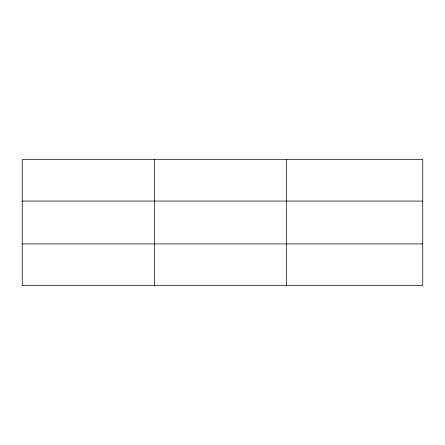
<?xml version="1.0" encoding="UTF-8"?>
<svg xmlns="http://www.w3.org/2000/svg" width="445" height="445" viewBox="0 0 445 445"><rect width="100%" height="100%" fill="white"/><g stroke="black" fill="none" stroke-linecap="round" stroke-linejoin="round"><path stroke-width="0.67" d="M286.58 285.54L286.58 159.46M422.75 243.932L422.75 285.54L22.25 285.54L22.25 159.46L422.75 159.46L422.75 243.932L22.25 243.932M22.25 201.068L422.75 201.068M154.415 159.46L154.415 285.54"/></g></svg>
